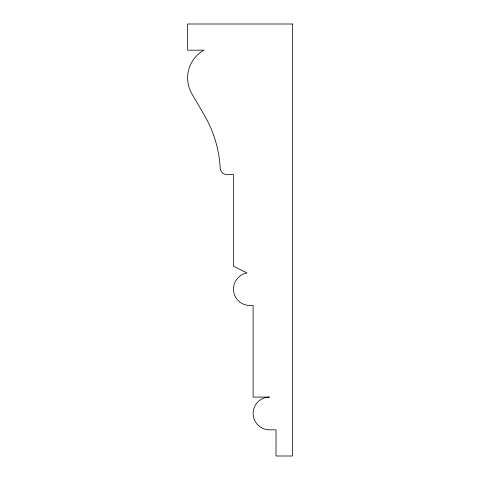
<?xml version="1.0" encoding="UTF-8"?>
<svg xmlns="http://www.w3.org/2000/svg" width="480" height="480" viewBox="0 0 480 480"><rect width="100%" height="100%" fill="white"/><g stroke="black" fill="none" stroke-linecap="round" stroke-linejoin="round"><path stroke-width="0.72" d="M292.38 24L187.656 24L187.656 50.184L204.018 50.184A31.644 31.644 0 0 0 191.91 93.828L204.402 115.296A117.816 117.816 0 0 1 220.218 168.342A6.546 6.546 0 0 0 226.758 174.546L233.472 174.546L233.472 266.184L247.044 272.97A16.362 16.362 0 0 0 233.532 290.49A16.362 16.362 0 0 0 249.834 305.454L253.11 305.454L253.11 397.092L269.472 397.092A16.362 16.362 0 0 0 253.11 413.454A16.362 16.362 0 0 0 269.472 429.816L276.018 429.816L276.018 456L292.38 456L292.38 24"/></g></svg>
